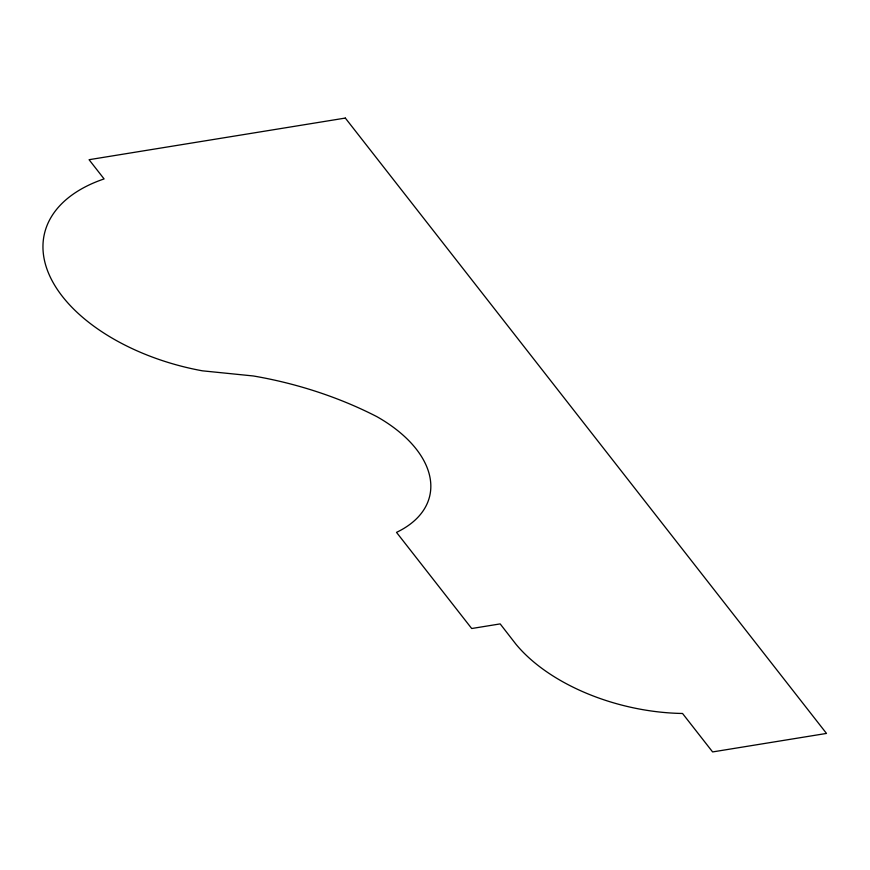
<?xml version="1.0" encoding="UTF-8"?>
<svg xmlns="http://www.w3.org/2000/svg" width="870" height="870" viewBox="0 0 870 870"><rect width="100%" height="100%" fill="white"/><g stroke="black" fill="none" stroke-linecap="round" stroke-linejoin="round"><path stroke-width="1.3" d="M345.325 118.07L89.066 159.699L104.095 178.926A170.857 98.245 13 0 0 51.45 279.466A170.857 98.245 13 0 0 202.449 370.827L253.279 375.96A256.9 147.715 13 0 1 376.993 416.719A127.77 73.471 13 0 1 396.513 532.375L471.703 628.521L500.174 623.899L515.899 644.159A154.784 89.001 13 0 0 682.537 713.476L712.606 751.93L826.5 733.432L345.325 118.07"/></g></svg>
